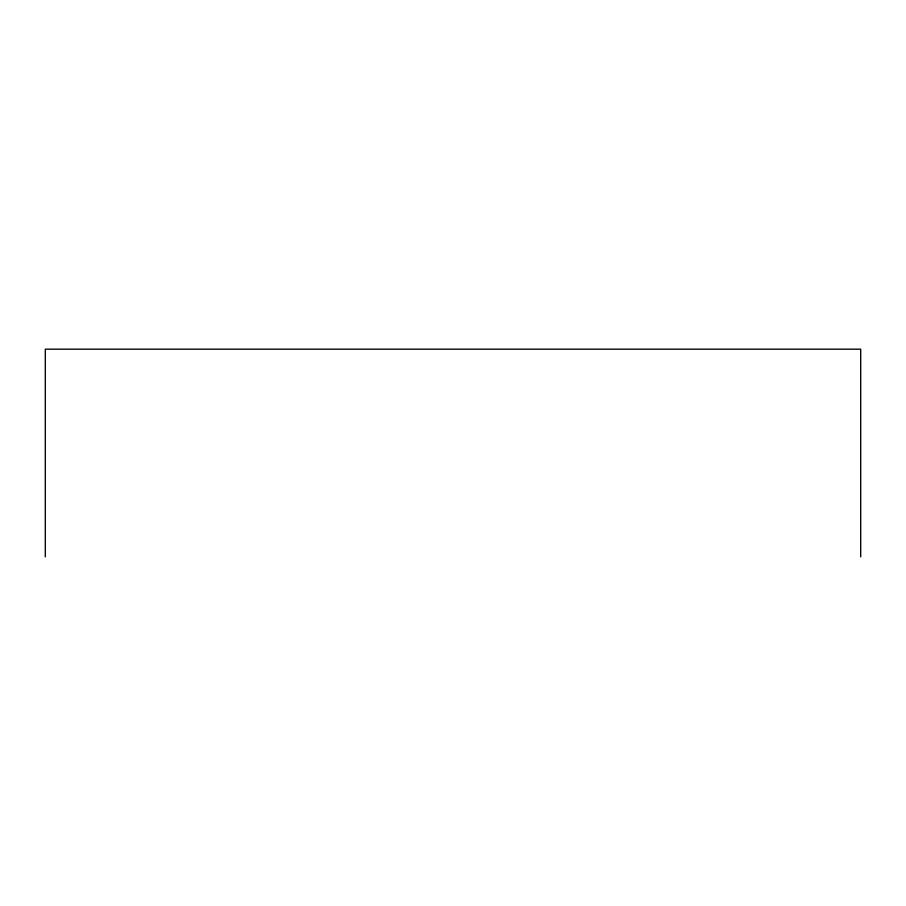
<?xml version="1.0" encoding="UTF-8"?>
<svg xmlns="http://www.w3.org/2000/svg" width="906" height="906" viewBox="0 0 906 906"><rect width="100%" height="100%" fill="white"/><g stroke="black" fill="none" stroke-linecap="round" stroke-linejoin="round"><path stroke-width="1.36" d="M860.7 556.828L860.7 349.172L45.3 349.172L45.3 556.828"/></g></svg>
